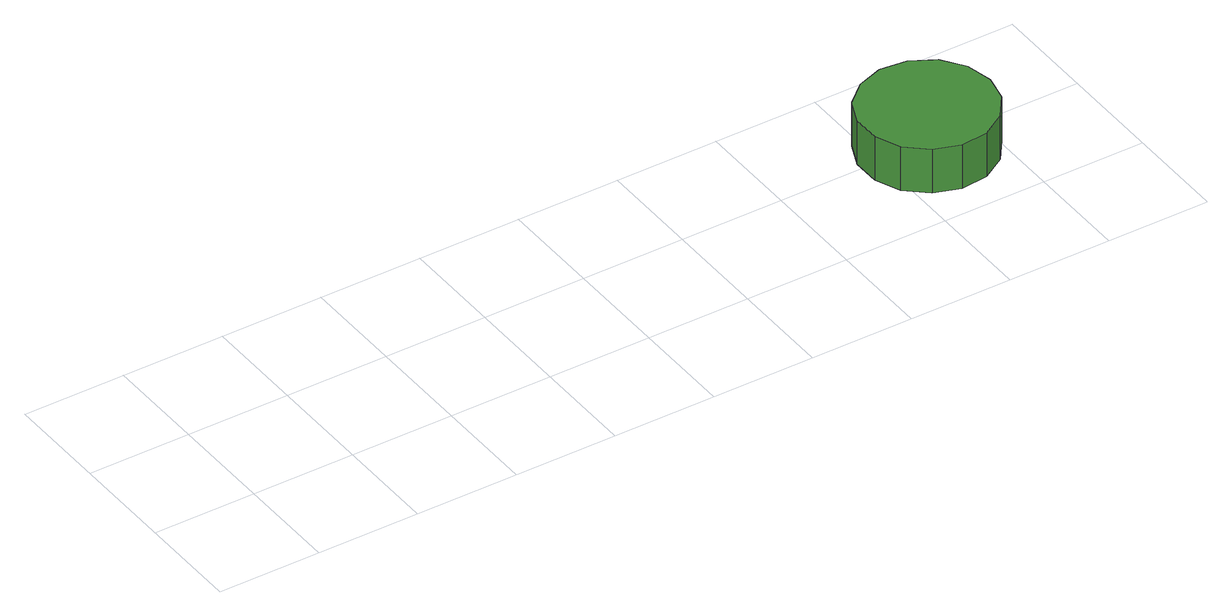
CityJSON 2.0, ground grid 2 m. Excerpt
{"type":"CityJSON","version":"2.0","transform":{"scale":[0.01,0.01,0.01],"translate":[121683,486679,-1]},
"CityObjects":{
"tree1":{"type":"SolitaryVegetationObject","attributes":{"function":"something"}},
"tree2":{"type":"SolitaryVegetationObject","attributes":{"function":"something"},"geometry":[{"type":"MultiSurface","lod":"1","boundaries":[[[0,1,2,3,4,5,6,7,8,9,10,11,12,13,14]],[[15,16,17,18,19,20,21,22,23,24,25,26,27,28,29]],[[0,29,28,1]],[[1,28,27,2]],[[2,27,26,3]],[[3,26,25,4]],[[4,25,24,5]],[[5,24,23,6]],[[6,23,22,7]],[[7,22,21,8]],[[8,21,20,9]],[[9,20,19,10]],[[10,19,18,11]],[[11,18,17,12]],[[12,17,16,13]],[[13,16,15,14]],[[14,15,29,0]]]}]}
},
"vertices":[
[1616,188,172],[1605,240,172],[1574,283,172],[1528,309,172],[1475,315,172],[1425,298,172],[1385,263,172],[1364,214,172],[1364,161,172],[1385,112,172],[1425,77,172],[1475,60,172],[1528,66,172],[1574,93,172],[1605,136,172],[1605,136,80],[1574,93,80],[1528,66,80],[1475,60,80],[1425,77,80],[1385,112,80],[1364,161,80],[1364,214,80],[1385,263,80],[1425,298,80],[1475,315,80],[1528,309,80],[1574,283,80],[1605,240,80],[1616,188,80]
]}
